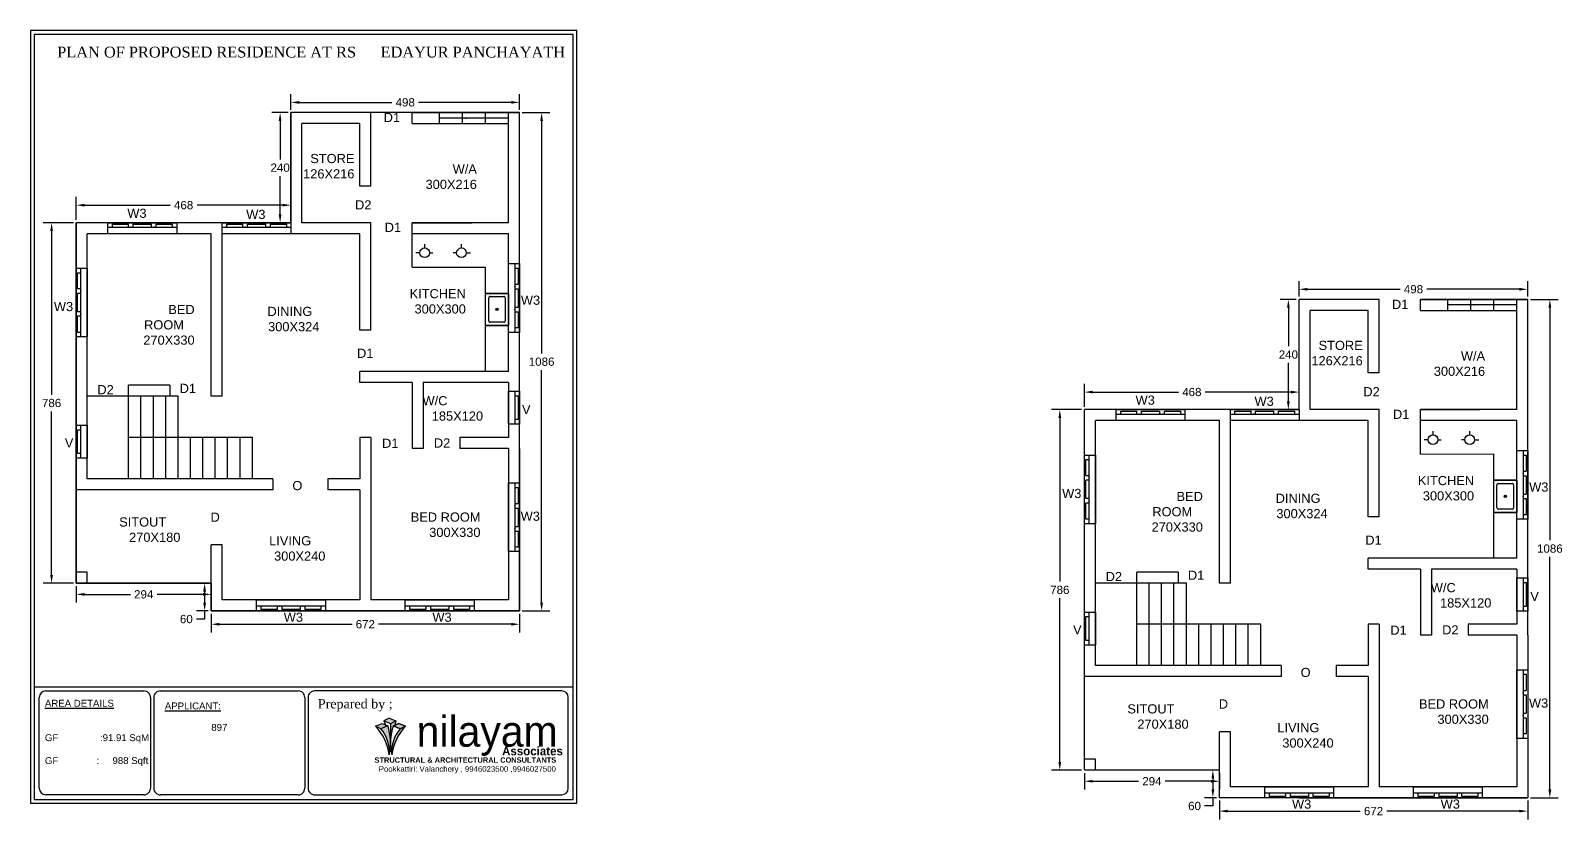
# Model space of a CAD drawing. Header units: inches. Extents: x -2903 to 3367, y -161 to 1064.
# Drawn here: x 493.3 to 526.68, y 546.6 to 563.79 of the extents above; entities that cross this region are included whole.
import ezdxf

# ---------------------------------------------------------------- set-up
doc = ezdxf.new("R2010")
doc.units = ezdxf.units.IN
doc.header["$MEASUREMENT"] = 0
doc.layers.add('--plan', color=7, linetype='Continuous')
doc.layers.add('PLAN', color=10, linetype='Continuous')
doc.styles.add('SA', font='times.ttf')
doc.styles.get("Standard").update_dxf_attribs({"font": 'arial.ttf'})
doc.dimstyles.get("Standard").update_dxf_attribs({"dimtxt": 0.18, "dimasz": 0.18, "dimexe": 0.18, "dimexo": 0.0625, "dimgap": 0.09, "dimtad": 0, "dimtih": 1, "dimtoh": 1, "dimdec": 0, "dimlfac": 100, "dimzin": 0, "dimdsep": 46, "dimtxsty": 'Standard', "dimcen": 0.09, "dimadec": 0, "dimazin": 0, "dimtfac": 1, "dimtdec": 0, "dimtofl": 0, "dimtmove": 0, "dimatfit": 3, "dimfxl": 1, "dimtolj": 1, "dimtzin": 0, "dimarcsym": 0})

# ---------------------------------------------------------------- blocks, each defined once
blk = doc.blocks.new('W3')
for p, q in [((0.75, 0), (-0.75, 0)), ((-0.75, 0), (-0.75, -0.24)), ((0.75, -0.24), (0.75, 0)), ((-0.75, -0.14), (0.75, -0.14)), ((-0.75, -0.24), (0.75, -0.24)), ((-0.65, -0.14), (-0.65, -0.21)), ((-0.65, -0.21), (-0.3, -0.21)), ((-0.3, -0.14), (-0.3, -0.21)), ((-0.2, -0.14), (-0.2, -0.21)), ((-0.2, -0.21), (0.2, -0.21)), ((0.2, -0.14), (0.2, -0.21)), ((0.3, -0.14), (0.3, -0.21)), ((0.3, -0.21), (0.65, -0.21)), ((0.65, -0.21), (0.65, -0.14))]:
    blk.add_line(p, q)
for p in [(-0.25, -0.14), (0.25, -0.14)]:
    blk.add_point(p)
blk = doc.blocks.new('V')
for p, q in [((0.36, 0), (-0.36, 0)), ((-0.36, 0), (-0.36, -0.24)), ((0.36, -0.24), (0.36, 0)), ((-0.36, -0.14), (0.36, -0.14)), ((-0.36, -0.24), (0.36, -0.24)), ((-0.26, -0.14), (-0.26, -0.21)), ((-0.26, -0.21), (0.26, -0.21)), ((0.26, -0.21), (0.26, -0.14))]:
    blk.add_line(p, q)
blk = doc.blocks.new('*D552')
at = {"color": 0, "lineweight": -2, "transparency": 16777216}
for p, q in [((516.267, 555.596), (516.267, 556.096)), ((516.447, 555.916), (518.314, 555.916)), ((520.767, 555.916), (518.899, 555.916)), ((520.947, 555.596), (520.947, 556.096))]:
    blk.add_line(p, q, dxfattribs=at)
at = {"color": 0, "transparency": 16777216}
for points in [[(516.447, 555.946), (516.447, 555.886), (516.267, 555.916)], [(520.767, 555.946), (520.767, 555.886), (520.947, 555.916)]]:
    blk.add_solid(points, dxfattribs=at)
at = {"layer": 'Defpoints', "color": 0, "transparency": 16777216}
for p in [(516.267, 555.916), (516.267, 555.533), (520.947, 555.533)]:
    blk.add_point(p, dxfattribs=at)
at = {"color": 0, "transparency": 16777216, "insert": (518.607, 555.916), "char_height": 0.18, "attachment_point": 5}
blk.add_mtext('\\A1;468', dxfattribs=at)
blk = doc.blocks.new('*D553')
at = {"color": 0, "lineweight": -2, "transparency": 16777216}
for p, q in [((516.204, 555.533), (515.549, 555.533)), ((515.729, 555.353), (515.729, 551.785)), ((515.729, 547.853), (515.729, 551.421)), ((516.204, 547.673), (515.549, 547.673))]:
    blk.add_line(p, q, dxfattribs=at)
at = {"color": 0, "transparency": 16777216}
for points in [[(515.699, 555.353), (515.759, 555.353), (515.729, 555.533)], [(515.699, 547.853), (515.759, 547.853), (515.729, 547.673)]]:
    blk.add_solid(points, dxfattribs=at)
at = {"layer": 'Defpoints', "color": 0, "transparency": 16777216}
for p in [(516.267, 555.533), (515.729, 547.673), (516.267, 547.673)]:
    blk.add_point(p, dxfattribs=at)
at = {"color": 0, "transparency": 16777216, "insert": (515.729, 551.603), "char_height": 0.18, "attachment_point": 5}
blk.add_mtext('\\A1;786', dxfattribs=at)
blk = doc.blocks.new('*D554')
at = {"color": 0, "lineweight": -2, "transparency": 16777216}
for p, q in [((516.267, 547.611), (516.267, 547.252)), ((519.207, 547.611), (519.207, 547.252)), ((516.447, 547.432), (517.447, 547.432)), ((519.027, 547.432), (518.027, 547.432))]:
    blk.add_line(p, q, dxfattribs=at)
at = {"color": 0, "transparency": 16777216}
for points in [[(516.447, 547.462), (516.447, 547.402), (516.267, 547.432)], [(519.027, 547.462), (519.027, 547.402), (519.207, 547.432)]]:
    blk.add_solid(points, dxfattribs=at)
at = {"layer": 'Defpoints', "color": 0, "transparency": 16777216}
for p in [(516.267, 547.673), (519.207, 547.673), (519.207, 547.432)]:
    blk.add_point(p, dxfattribs=at)
at = {"color": 0, "transparency": 16777216, "insert": (517.737, 547.432), "char_height": 0.18, "attachment_point": 5}
blk.add_mtext('\\A1;294', dxfattribs=at)
blk = doc.blocks.new('*D555')
at = {"color": 0, "lineweight": -2, "transparency": 16777216}
for p, q in [((519.144, 547.673), (518.885, 547.673)), ((519.065, 547.493), (519.065, 547.253)), ((519.144, 547.073), (518.885, 547.073)), ((519.065, 546.893), (518.885, 546.893)), ((519.065, 547.073), (519.065, 546.893))]:
    blk.add_line(p, q, dxfattribs=at)
at = {"color": 0, "transparency": 16777216}
for points in [[(519.035, 547.493), (519.095, 547.493), (519.065, 547.673)], [(519.035, 547.253), (519.095, 547.253), (519.065, 547.073)]]:
    blk.add_solid(points, dxfattribs=at)
at = {"layer": 'Defpoints', "color": 0, "transparency": 16777216}
for p in [(519.207, 547.673), (519.065, 547.073), (519.207, 547.073)]:
    blk.add_point(p, dxfattribs=at)
at = {"color": 0, "transparency": 16777216, "insert": (518.666, 546.893), "char_height": 0.18, "attachment_point": 5}
blk.add_mtext('\\A1;60', dxfattribs=at)
blk = doc.blocks.new('*D556')
at = {"color": 0, "lineweight": -2, "transparency": 16777216}
for p, q in [((519.207, 547.011), (519.207, 546.601)), ((525.927, 547.011), (525.927, 546.601)), ((519.387, 546.781), (522.278, 546.781)), ((525.747, 546.781), (522.855, 546.781))]:
    blk.add_line(p, q, dxfattribs=at)
at = {"color": 0, "transparency": 16777216}
for points in [[(519.387, 546.811), (519.387, 546.751), (519.207, 546.781)], [(525.747, 546.811), (525.747, 546.751), (525.927, 546.781)]]:
    blk.add_solid(points, dxfattribs=at)
at = {"layer": 'Defpoints', "color": 0, "transparency": 16777216}
for p in [(519.207, 547.073), (525.927, 547.073), (525.927, 546.781)]:
    blk.add_point(p, dxfattribs=at)
at = {"color": 0, "transparency": 16777216, "insert": (522.567, 546.781), "char_height": 0.18, "attachment_point": 5}
blk.add_mtext('\\A1;672', dxfattribs=at)
blk = doc.blocks.new('*D557')
at = {"color": 0, "lineweight": -2, "transparency": 16777216}
for p, q in [((525.989, 557.933), (526.59, 557.933)), ((526.41, 557.753), (526.41, 552.685)), ((526.41, 547.253), (526.41, 552.321)), ((525.989, 547.073), (526.59, 547.073))]:
    blk.add_line(p, q, dxfattribs=at)
at = {"color": 0, "transparency": 16777216}
for points in [[(526.38, 557.753), (526.44, 557.753), (526.41, 557.933)], [(526.38, 547.253), (526.44, 547.253), (526.41, 547.073)]]:
    blk.add_solid(points, dxfattribs=at)
at = {"layer": 'Defpoints', "color": 0, "transparency": 16777216}
for p in [(525.927, 557.933), (525.927, 547.073), (526.41, 547.073)]:
    blk.add_point(p, dxfattribs=at)
at = {"color": 0, "transparency": 16777216, "insert": (526.41, 552.503), "char_height": 0.18, "attachment_point": 5}
blk.add_mtext('\\A1;1086', dxfattribs=at)
blk = doc.blocks.new('*D558')
at = {"color": 0, "lineweight": -2, "transparency": 16777216}
for p, q in [((520.947, 557.996), (520.947, 558.337)), ((525.927, 557.996), (525.927, 558.337)), ((521.127, 558.157), (523.144, 558.157)), ((525.747, 558.157), (523.729, 558.157))]:
    blk.add_line(p, q, dxfattribs=at)
at = {"color": 0, "transparency": 16777216}
for points in [[(521.127, 558.187), (521.127, 558.127), (520.947, 558.157)], [(525.747, 558.187), (525.747, 558.127), (525.927, 558.157)]]:
    blk.add_solid(points, dxfattribs=at)
at = {"layer": 'Defpoints', "color": 0, "transparency": 16777216}
for p in [(520.947, 558.157), (520.947, 557.933), (525.927, 557.933)]:
    blk.add_point(p, dxfattribs=at)
at = {"color": 0, "transparency": 16777216, "insert": (523.437, 558.157), "char_height": 0.18, "attachment_point": 5}
blk.add_mtext('\\A1;498', dxfattribs=at)
blk = doc.blocks.new('*D559')
at = {"color": 0, "lineweight": -2, "transparency": 16777216}
for p, q in [((520.884, 557.933), (520.53, 557.933)), ((520.71, 557.753), (520.71, 556.915)), ((520.71, 555.713), (520.71, 556.551)), ((520.884, 555.533), (520.53, 555.533))]:
    blk.add_line(p, q, dxfattribs=at)
at = {"color": 0, "transparency": 16777216}
for points in [[(520.68, 557.753), (520.74, 557.753), (520.71, 557.933)], [(520.68, 555.713), (520.74, 555.713), (520.71, 555.533)]]:
    blk.add_solid(points, dxfattribs=at)
at = {"layer": 'Defpoints', "color": 0, "transparency": 16777216}
for p in [(520.947, 557.933), (520.71, 555.533), (520.947, 555.533)]:
    blk.add_point(p, dxfattribs=at)
at = {"color": 0, "transparency": 16777216, "insert": (520.71, 556.733), "char_height": 0.18, "attachment_point": 5}
blk.add_mtext('\\A1;240', dxfattribs=at)
blk = doc.blocks.new('*D568')
at = {"color": 0, "lineweight": -2, "transparency": 16777216}
for p, q in [((494.291, 559.67), (494.291, 560.17)), ((494.471, 559.99), (496.338, 559.99)), ((498.791, 559.99), (496.923, 559.99)), ((498.971, 559.67), (498.971, 560.17))]:
    blk.add_line(p, q, dxfattribs=at)
at = {"color": 0, "transparency": 16777216}
for points in [[(494.471, 560.02), (494.471, 559.96), (494.291, 559.99)], [(498.791, 560.02), (498.791, 559.96), (498.971, 559.99)]]:
    blk.add_solid(points, dxfattribs=at)
at = {"layer": 'Defpoints', "color": 0, "transparency": 16777216}
for p in [(494.291, 559.99), (494.291, 559.607), (498.971, 559.607)]:
    blk.add_point(p, dxfattribs=at)
at = {"color": 0, "transparency": 16777216, "insert": (496.631, 559.99), "char_height": 0.18, "attachment_point": 5}
blk.add_mtext('\\A1;468', dxfattribs=at)
blk = doc.blocks.new('*D569')
at = {"color": 0, "lineweight": -2, "transparency": 16777216}
for p, q in [((494.228, 559.607), (493.573, 559.607)), ((493.753, 559.427), (493.753, 555.859)), ((493.753, 551.927), (493.753, 555.495)), ((494.228, 551.747), (493.573, 551.747))]:
    blk.add_line(p, q, dxfattribs=at)
at = {"color": 0, "transparency": 16777216}
for points in [[(493.723, 559.427), (493.783, 559.427), (493.753, 559.607)], [(493.723, 551.927), (493.783, 551.927), (493.753, 551.747)]]:
    blk.add_solid(points, dxfattribs=at)
at = {"layer": 'Defpoints', "color": 0, "transparency": 16777216}
for p in [(494.291, 559.607), (493.753, 551.747), (494.291, 551.747)]:
    blk.add_point(p, dxfattribs=at)
at = {"color": 0, "transparency": 16777216, "insert": (493.753, 555.677), "char_height": 0.18, "attachment_point": 5}
blk.add_mtext('\\A1;786', dxfattribs=at)
blk = doc.blocks.new('*D570')
at = {"color": 0, "lineweight": -2, "transparency": 16777216}
for p, q in [((494.291, 551.685), (494.291, 551.326)), ((497.231, 551.685), (497.231, 551.326)), ((494.471, 551.506), (495.471, 551.506)), ((497.051, 551.506), (496.051, 551.506))]:
    blk.add_line(p, q, dxfattribs=at)
at = {"color": 0, "transparency": 16777216}
for points in [[(494.471, 551.536), (494.471, 551.476), (494.291, 551.506)], [(497.051, 551.536), (497.051, 551.476), (497.231, 551.506)]]:
    blk.add_solid(points, dxfattribs=at)
at = {"layer": 'Defpoints', "color": 0, "transparency": 16777216}
for p in [(494.291, 551.747), (497.231, 551.747), (497.231, 551.506)]:
    blk.add_point(p, dxfattribs=at)
at = {"color": 0, "transparency": 16777216, "insert": (495.761, 551.506), "char_height": 0.18, "attachment_point": 5}
blk.add_mtext('\\A1;294', dxfattribs=at)
blk = doc.blocks.new('*D571')
at = {"color": 0, "lineweight": -2, "transparency": 16777216}
for p, q in [((497.168, 551.747), (496.909, 551.747)), ((497.089, 551.567), (497.089, 551.327)), ((497.168, 551.147), (496.909, 551.147)), ((497.089, 550.967), (496.909, 550.967)), ((497.089, 551.147), (497.089, 550.967))]:
    blk.add_line(p, q, dxfattribs=at)
at = {"color": 0, "transparency": 16777216}
for points in [[(497.059, 551.567), (497.119, 551.567), (497.089, 551.747)], [(497.059, 551.327), (497.119, 551.327), (497.089, 551.147)]]:
    blk.add_solid(points, dxfattribs=at)
at = {"layer": 'Defpoints', "color": 0, "transparency": 16777216}
for p in [(497.231, 551.747), (497.089, 551.147), (497.231, 551.147)]:
    blk.add_point(p, dxfattribs=at)
at = {"color": 0, "transparency": 16777216, "insert": (496.69, 550.967), "char_height": 0.18, "attachment_point": 5}
blk.add_mtext('\\A1;60', dxfattribs=at)
blk = doc.blocks.new('*D572')
at = {"color": 0, "lineweight": -2, "transparency": 16777216}
for p, q in [((497.231, 551.085), (497.231, 550.675)), ((503.951, 551.085), (503.951, 550.675)), ((497.411, 550.855), (500.302, 550.855)), ((503.771, 550.855), (500.879, 550.855))]:
    blk.add_line(p, q, dxfattribs=at)
at = {"color": 0, "transparency": 16777216}
for points in [[(497.411, 550.885), (497.411, 550.825), (497.231, 550.855)], [(503.771, 550.885), (503.771, 550.825), (503.951, 550.855)]]:
    blk.add_solid(points, dxfattribs=at)
at = {"layer": 'Defpoints', "color": 0, "transparency": 16777216}
for p in [(497.231, 551.147), (503.951, 551.147), (503.951, 550.855)]:
    blk.add_point(p, dxfattribs=at)
at = {"color": 0, "transparency": 16777216, "insert": (500.591, 550.855), "char_height": 0.18, "attachment_point": 5}
blk.add_mtext('\\A1;672', dxfattribs=at)
blk = doc.blocks.new('*D573')
at = {"color": 0, "lineweight": -2, "transparency": 16777216}
for p, q in [((504.013, 562.007), (504.614, 562.007)), ((504.434, 561.827), (504.434, 556.759)), ((504.434, 551.327), (504.434, 556.395)), ((504.013, 551.147), (504.614, 551.147))]:
    blk.add_line(p, q, dxfattribs=at)
at = {"color": 0, "transparency": 16777216}
for points in [[(504.404, 561.827), (504.464, 561.827), (504.434, 562.007)], [(504.404, 551.327), (504.464, 551.327), (504.434, 551.147)]]:
    blk.add_solid(points, dxfattribs=at)
at = {"layer": 'Defpoints', "color": 0, "transparency": 16777216}
for p in [(503.951, 562.007), (503.951, 551.147), (504.434, 551.147)]:
    blk.add_point(p, dxfattribs=at)
at = {"color": 0, "transparency": 16777216, "insert": (504.434, 556.577), "char_height": 0.18, "attachment_point": 5}
blk.add_mtext('\\A1;1086', dxfattribs=at)
blk = doc.blocks.new('*D574')
at = {"color": 0, "lineweight": -2, "transparency": 16777216}
for p, q in [((498.971, 562.07), (498.971, 562.411)), ((499.151, 562.231), (501.168, 562.231)), ((503.771, 562.231), (501.753, 562.231)), ((503.951, 562.07), (503.951, 562.411))]:
    blk.add_line(p, q, dxfattribs=at)
at = {"color": 0, "transparency": 16777216}
for points in [[(499.151, 562.261), (499.151, 562.201), (498.971, 562.231)], [(503.771, 562.261), (503.771, 562.201), (503.951, 562.231)]]:
    blk.add_solid(points, dxfattribs=at)
at = {"layer": 'Defpoints', "color": 0, "transparency": 16777216}
for p in [(498.971, 562.231), (498.971, 562.007), (503.951, 562.007)]:
    blk.add_point(p, dxfattribs=at)
at = {"color": 0, "transparency": 16777216, "insert": (501.461, 562.231), "char_height": 0.18, "attachment_point": 5}
blk.add_mtext('\\A1;498', dxfattribs=at)
blk = doc.blocks.new('*D575')
at = {"color": 0, "lineweight": -2, "transparency": 16777216}
for p, q in [((498.908, 562.007), (498.554, 562.007)), ((498.734, 561.827), (498.734, 560.989)), ((498.734, 559.787), (498.734, 560.625)), ((498.908, 559.607), (498.554, 559.607))]:
    blk.add_line(p, q, dxfattribs=at)
at = {"color": 0, "transparency": 16777216}
for points in [[(498.704, 561.827), (498.764, 561.827), (498.734, 562.007)], [(498.704, 559.787), (498.764, 559.787), (498.734, 559.607)]]:
    blk.add_solid(points, dxfattribs=at)
at = {"layer": 'Defpoints', "color": 0, "transparency": 16777216}
for p in [(498.971, 562.007), (498.734, 559.607), (498.971, 559.607)]:
    blk.add_point(p, dxfattribs=at)
at = {"color": 0, "transparency": 16777216, "insert": (498.734, 560.807), "char_height": 0.18, "attachment_point": 5}
blk.add_mtext('\\A1;240', dxfattribs=at)
blk = doc.blocks.new('nilayan new')
h = blk.add_hatch(color=256)
h.set_gradient(color1=(171, 171, 160), color2=(233, 233, 231), one_color=1, tint=0.91)
h.paths.add_polyline_path([(-543.265, 296.076), (-543.464, 295.991), (-543.303, 295.916), (-543.099, 296.007)])
h.paths.add_polyline_path([(-543.099, 296.007), (-543.303, 295.916, -0.197043), (-543.05, 295.133, 0.041266), (-543.013, 295.39, -0.030102), (-543.013, 295.58, 0.069334)])
h.paths.add_polyline_path([(-542.927, 296.007), (-542.722, 295.916), (-542.561, 295.991), (-542.76, 296.076)])
h.paths.add_polyline_path([(-542.561, 295.991), (-542.722, 295.916, 0.197043), (-542.976, 295.133, -0.158169)])
h = blk.add_hatch(color=256)
h.set_gradient(color1=(13, 97, 231), color2=(163, 196, 250), one_color=1, tint=0.81, name='HEMISPHERICAL')
h.paths.add_polyline_path([(-542.848, 296.148), (-543.052, 296.23), (-543.218, 296.149), (-543.018, 296.064)])
h.paths.add_polyline_path([(-543.016, 295.622, -0.006631), (-543.013, 295.58, -0.069334), (-542.927, 296.007), (-542.882, 296.026), (-542.848, 296.148), (-543.018, 296.064)])
for p, q in [((-543.464, 295.991), (-543.265, 296.076)), ((-543.303, 295.916), (-543.464, 295.991)), ((-543.099, 296.007), (-543.303, 295.916)), ((-543.265, 296.076), (-543.099, 296.007)), ((-543.052, 296.23), (-543.218, 296.149)), ((-543.018, 296.064), (-543.218, 296.149)), ((-543.218, 296.149), (-543.163, 296.034)), ((-543.052, 296.23), (-542.848, 296.148)), ((-542.848, 296.148), (-543.018, 296.064)), ((-543.018, 296.064), (-543.016, 295.622)), ((-542.76, 296.076), (-542.927, 296.007)), ((-542.927, 296.007), (-542.722, 295.916)), ((-542.848, 296.148), (-542.882, 296.026)), ((-542.561, 295.991), (-542.76, 296.076)), ((-542.722, 295.916), (-542.561, 295.991))]:
    blk.add_line(p, q)
for points in [[(-543.265, 296.076), (-543.099, 296.007), (-543.303, 295.916), (-543.464, 295.991), (-543.265, 296.076)], [(-542.76, 296.076), (-542.561, 295.991), (-542.722, 295.916), (-542.927, 296.007), (-542.76, 296.076)]]:
    blk.add_lwpolyline(points)
for centre, radius, start, end in [((-544.579, 294.922), 1.544, 7.8259, 43.7778), ((-544.132, 295.215), 1.085, 355.6446, 40.2323), ((-544.588, 295.485), 1.579, 347.0994, 19.3132), ((-541.437, 295.485), 1.579, 160.6868, 192.9006), ((-541.893, 295.215), 1.085, 139.7677, 184.3554), ((-541.446, 294.922), 1.544, 136.2222, 172.1741)]:
    blk.add_arc(centre, radius, start, end)
at = {"attachment_point": 1}
for s, width, insert, char_height in [('{\\fBauhaus|b0|i0|c0|p2;\\C5;nilayam}', 18.84828, (-542.225, 296.297), 0.92248), ('Pookkattiri: Valanchery , 9946023500 ,9946027500', 13.33237, (-543.366, 294.786), 0.168)]:
    blk.add_mtext_dynamic_manual_height_columns(s, width=width, gutter_width=1, heights=[0], dxfattribs=dict(at, insert=insert, char_height=char_height))
for s, insert, char_height, width in [('{\\fArial Greek|b1|i0|c0|p34;STRUCTURAL & ARCHITECTURAL CONSULTANTS}', (-543.495, 295.051), 0.16, 15.33754), ('{\\fBauhaus|b1|i0|c0|p2;Associates}', (-539.651, 295.373), 0.25945, 11.05359)]:
    blk.add_mtext(s, dxfattribs=dict(at, insert=insert, char_height=char_height, width=width))

msp = doc.modelspace()

# ---------------------------------------------------------------- linework, layer by layer
for p, q in [((498.971, 559.607), (498.971, 562.007)), ((500.471, 562.007), (498.971, 562.007)), ((500.711, 562.007), (500.471, 562.007)), ((500.711, 560.407), (500.711, 562.007)), ((501.611, 561.768), (501.611, 562.008)), ((501.611, 561.767), (501.611, 562.007)), ((502.911, 562.007), (501.611, 562.007)), ((501.611, 562.007), (502.911, 562.007)), ((503.951, 562.007), (501.911, 562.007)), ((501.911, 562.007), (503.951, 562.007)), ((501.911, 562.007), (503.711, 562.007)), ((502.211, 561.767), (502.211, 562.007)), ((502.711, 561.767), (502.711, 562.007)), ((503.211, 561.767), (503.211, 562.007)), ((503.711, 559.607), (503.711, 562.007)), ((503.951, 554.687), (503.951, 562.007)), ((503.951, 554.687), (503.951, 562.007)), ((499.211, 559.607), (499.211, 561.767)), ((500.471, 561.767), (499.211, 561.767)), ((500.471, 560.407), (500.471, 561.767)), ((501.611, 561.767), (503.711, 561.767)), ((501.611, 561.767), (502.911, 561.767)), ((503.711, 561.888), (502.211, 561.888)), ((500.711, 560.407), (500.471, 560.407)), ((498.971, 559.607), (494.291, 559.607)), ((494.291, 555.827), (494.291, 559.607)), ((500.711, 559.607), (499.211, 559.607)), ((500.711, 557.267), (500.711, 559.607)), ((501.611, 558.636), (501.611, 559.607)), ((501.611, 558.636), (501.611, 559.607)), ((502.911, 559.607), (501.611, 559.607)), ((501.611, 559.607), (502.911, 559.607)), ((503.711, 559.607), (501.911, 559.607)), ((503.711, 559.607), (501.911, 559.607)), ((503.711, 559.607), (501.911, 559.607)), ((494.531, 556.067), (494.531, 559.367)), ((497.231, 559.367), (494.531, 559.367)), ((497.231, 555.827), (497.231, 559.367)), ((497.471, 555.827), (497.471, 559.367)), ((500.471, 559.367), (497.471, 559.367)), ((500.471, 557.267), (500.471, 559.367)), ((503.711, 559.367), (501.611, 559.367)), ((503.711, 559.367), (501.611, 559.367)), ((503.711, 559.367), (501.611, 559.367)), ((503.711, 559.367), (501.611, 559.367)), ((503.711, 556.367), (503.711, 559.367)), ((501.781, 558.952), (501.691, 558.952)), ((501.887, 559.058), (501.887, 559.137)), ((501.993, 558.952), (502.066, 558.952)), ((502.581, 558.952), (502.509, 558.952)), ((502.687, 559.058), (502.687, 559.137)), ((502.793, 558.952), (502.884, 558.952)), ((501.611, 558.636), (503.211, 558.64)), ((503.211, 556.367), (503.211, 558.64)), ((503.711, 558.068), (503.211, 558.068)), ((503.281, 557.467), (503.281, 557.969)), ((503.31, 557.998), (503.611, 557.998)), ((503.641, 557.969), (503.641, 557.467)), ((520.947, 555.533), (520.947, 557.933)), ((522.447, 557.933), (520.947, 557.933)), ((522.687, 557.933), (522.447, 557.933)), ((522.687, 556.333), (522.687, 557.933)), ((523.587, 557.694), (523.587, 557.934)), ((523.587, 557.693), (523.587, 557.933)), ((524.887, 557.933), (523.587, 557.933)), ((523.587, 557.933), (524.887, 557.933)), ((525.927, 557.933), (523.887, 557.933)), ((523.887, 557.933), (525.927, 557.933)), ((523.887, 557.933), (525.687, 557.933)), ((524.187, 557.693), (524.187, 557.933)), ((524.687, 557.693), (524.687, 557.933)), ((525.187, 557.693), (525.187, 557.933)), ((525.687, 555.533), (525.687, 557.933)), ((525.927, 550.613), (525.927, 557.933)), ((525.927, 550.613), (525.927, 557.933)), ((503.477, 557.718), (503.444, 557.718)), ((503.461, 557.701), (503.461, 557.735)), ((521.187, 555.533), (521.187, 557.693)), ((522.447, 557.693), (521.187, 557.693)), ((522.447, 556.333), (522.447, 557.693)), ((523.587, 557.693), (525.687, 557.693)), ((523.587, 557.693), (524.887, 557.693)), ((525.687, 557.814), (524.187, 557.814)), ((500.711, 557.267), (500.471, 557.267)), ((503.211, 557.368), (503.711, 557.368)), ((503.611, 557.438), (503.31, 557.438)), ((503.711, 556.367), (500.471, 556.367)), ((500.471, 556.127), (500.471, 556.367)), ((522.687, 556.333), (522.447, 556.333)), ((494.531, 555.827), (494.531, 556.067)), ((496.331, 556.067), (495.431, 556.067)), ((495.431, 555.827), (495.431, 556.067)), ((496.331, 556.067), (496.331, 555.827)), ((501.611, 556.127), (500.471, 556.127)), ((500.911, 556.127), (500.471, 556.127)), ((501.611, 556.127), (501.611, 554.927)), ((501.851, 556.127), (501.851, 554.687)), ((503.711, 556.127), (501.851, 556.127)), ((503.411, 556.127), (501.851, 556.127)), ((503.711, 556.127), (503.711, 554.927)), ((494.291, 551.747), (494.291, 555.827)), ((494.531, 554.027), (494.531, 555.827)), ((496.331, 555.827), (494.531, 555.827)), ((494.591, 555.827), (494.531, 555.827)), ((495.431, 554.027), (495.431, 555.827)), ((495.701, 554.027), (495.701, 555.827)), ((495.971, 554.027), (495.971, 555.827)), ((496.241, 554.027), (496.241, 555.827)), ((496.511, 555.827), (496.331, 555.827)), ((496.511, 554.027), (496.511, 555.827)), ((497.471, 555.827), (497.231, 555.827)), ((520.947, 555.533), (516.267, 555.533)), ((516.267, 551.753), (516.267, 555.533)), ((516.507, 551.993), (516.507, 555.293)), ((519.207, 555.293), (516.507, 555.293)), ((519.207, 551.753), (519.207, 555.293)), ((519.447, 551.753), (519.447, 555.293)), ((522.447, 555.293), (519.447, 555.293)), ((522.687, 555.533), (521.187, 555.533)), ((522.447, 553.193), (522.447, 555.293)), ((522.687, 553.193), (522.687, 555.533)), ((523.587, 554.562), (523.587, 555.533)), ((523.587, 554.562), (523.587, 555.533)), ((524.887, 555.533), (523.587, 555.533)), ((523.587, 555.533), (524.887, 555.533)), ((525.687, 555.293), (523.587, 555.293)), ((525.687, 555.293), (523.587, 555.293)), ((525.687, 555.293), (523.587, 555.293)), ((525.687, 555.293), (523.587, 555.293)), ((525.687, 555.533), (523.887, 555.533)), ((525.687, 555.533), (523.887, 555.533)), ((525.687, 555.533), (523.887, 555.533)), ((525.687, 552.293), (525.687, 555.293)), ((498.131, 554.927), (495.431, 554.927)), ((496.781, 554.027), (496.781, 554.927)), ((497.051, 554.027), (497.051, 554.927)), ((497.321, 554.027), (497.321, 554.927)), ((497.591, 554.027), (497.591, 554.927)), ((497.861, 554.027), (497.861, 554.927)), ((498.131, 554.027), (498.131, 554.927)), ((500.471, 554.927), (500.471, 554.027)), ((500.711, 554.927), (500.471, 554.927)), ((500.711, 554.927), (500.711, 551.387)), ((501.611, 554.927), (501.611, 554.687)), ((501.611, 554.927), (501.611, 554.687)), ((502.651, 554.927), (502.651, 554.687)), ((503.711, 554.927), (502.651, 554.927)), ((503.711, 554.927), (502.651, 554.927)), ((523.758, 554.878), (523.668, 554.878)), ((523.864, 554.984), (523.864, 555.063)), ((523.97, 554.878), (524.042, 554.878)), ((524.558, 554.878), (524.485, 554.878)), ((524.664, 554.984), (524.664, 555.063)), ((524.77, 554.878), (524.86, 554.878)), ((501.851, 554.687), (501.611, 554.687)), ((501.851, 554.687), (501.611, 554.687)), ((501.851, 554.687), (501.611, 554.687)), ((503.711, 554.687), (502.651, 554.687)), ((503.711, 554.687), (502.651, 554.687)), ((503.411, 554.687), (503.351, 554.687)), ((503.711, 554.687), (503.711, 551.387)), ((503.951, 554.687), (503.951, 551.147)), ((523.587, 554.562), (525.187, 554.566)), ((525.187, 552.293), (525.187, 554.566)), ((503.711, 554.387), (503.711, 551.387)), ((498.575, 554.027), (494.531, 554.027)), ((498.575, 554.027), (498.575, 553.787)), ((499.775, 554.027), (499.775, 553.787)), ((500.471, 554.027), (499.775, 554.027)), ((525.687, 553.994), (525.187, 553.994)), ((525.257, 553.393), (525.257, 553.895)), ((525.286, 553.924), (525.587, 553.924)), ((525.617, 553.895), (525.617, 553.393)), ((498.575, 553.787), (494.291, 553.787)), ((500.471, 553.787), (499.775, 553.787)), ((500.471, 553.787), (500.471, 551.387)), ((525.453, 553.644), (525.42, 553.644)), ((525.437, 553.627), (525.437, 553.661)), ((525.187, 553.294), (525.687, 553.294)), ((525.587, 553.364), (525.286, 553.364)), ((522.687, 553.193), (522.447, 553.193)), ((497.471, 552.587), (497.231, 552.587)), ((497.231, 551.147), (497.231, 552.587)), ((497.471, 551.387), (497.471, 552.587)), ((525.687, 552.293), (522.447, 552.293)), ((522.447, 552.053), (522.447, 552.293)), ((494.531, 551.987), (494.291, 551.987)), ((494.531, 551.747), (494.531, 551.987)), ((516.507, 551.753), (516.507, 551.993)), ((518.307, 551.993), (517.407, 551.993)), ((517.407, 551.753), (517.407, 551.993)), ((518.307, 551.993), (518.307, 551.753)), ((523.587, 552.053), (522.447, 552.053)), ((522.887, 552.053), (522.447, 552.053)), ((523.587, 552.053), (523.587, 550.853)), ((523.827, 552.053), (523.827, 550.613)), ((525.687, 552.053), (523.827, 552.053)), ((525.387, 552.053), (523.827, 552.053)), ((525.687, 552.053), (525.687, 550.853)), ((497.231, 551.747), (494.291, 551.747)), ((516.267, 547.673), (516.267, 551.753)), ((516.507, 549.953), (516.507, 551.753)), ((518.307, 551.753), (516.507, 551.753)), ((516.567, 551.753), (516.507, 551.753)), ((517.407, 549.953), (517.407, 551.753)), ((517.677, 549.953), (517.677, 551.753)), ((517.947, 549.953), (517.947, 551.753)), ((518.217, 549.953), (518.217, 551.753)), ((518.487, 551.753), (518.307, 551.753)), ((518.487, 549.953), (518.487, 551.753)), ((519.447, 551.753), (519.207, 551.753)), ((500.471, 551.387), (497.471, 551.387)), ((503.711, 551.387), (500.711, 551.387)), ((500.471, 551.147), (497.231, 551.147)), ((498.971, 551.147), (502.911, 551.147)), ((500.471, 551.147), (498.971, 551.147)), ((503.951, 551.147), (500.471, 551.147)), ((500.711, 551.147), (500.471, 551.147)), ((502.911, 551.147), (501.611, 551.147)), ((503.951, 551.147), (501.911, 551.147)), ((501.911, 551.147), (503.951, 551.147)), ((501.911, 551.147), (503.711, 551.147)), ((520.107, 550.853), (517.407, 550.853)), ((518.757, 549.953), (518.757, 550.853)), ((519.027, 549.953), (519.027, 550.853)), ((519.297, 549.953), (519.297, 550.853)), ((519.567, 549.953), (519.567, 550.853)), ((519.837, 549.953), (519.837, 550.853)), ((520.107, 549.953), (520.107, 550.853)), ((522.447, 550.853), (522.447, 549.953)), ((522.687, 550.853), (522.447, 550.853)), ((522.687, 550.853), (522.687, 547.313)), ((523.587, 550.853), (523.587, 550.613)), ((523.587, 550.853), (523.587, 550.613)), ((523.827, 550.613), (523.587, 550.613)), ((523.827, 550.613), (523.587, 550.613)), ((523.827, 550.613), (523.587, 550.613)), ((524.627, 550.853), (524.627, 550.613)), ((525.687, 550.853), (524.627, 550.853)), ((525.687, 550.853), (524.627, 550.853)), ((525.687, 550.613), (524.627, 550.613)), ((525.687, 550.613), (524.627, 550.613)), ((525.387, 550.613), (525.327, 550.613)), ((525.687, 550.613), (525.687, 547.313)), ((525.927, 550.613), (525.927, 547.073)), ((525.687, 550.313), (525.687, 547.313)), ((520.551, 549.953), (516.507, 549.953)), ((520.551, 549.953), (520.551, 549.713)), ((521.751, 549.953), (521.751, 549.713)), ((522.447, 549.953), (521.751, 549.953)), ((520.551, 549.713), (516.267, 549.713)), ((522.447, 549.713), (521.751, 549.713)), ((522.447, 549.713), (522.447, 547.313)), ((493.485, 548.907), (493.485, 549.259)), ((493.627, 549.401), (495.772, 549.401)), ((495.908, 549.259), (495.908, 548.907)), ((495.982, 549.259), (495.982, 548.907)), ((496.118, 549.401), (499.129, 549.401)), ((499.271, 549.259), (499.271, 548.907)), ((499.345, 549.259), (499.345, 548.907)), ((504.873, 549.401), (499.486, 549.401)), ((505.014, 548.907), (505.014, 549.259)), ((493.485, 547.279), (493.485, 549.162)), ((495.908, 549.162), (495.908, 547.279)), ((495.982, 549.162), (495.982, 547.279)), ((499.271, 549.162), (499.271, 547.279)), ((499.345, 549.162), (499.345, 547.279)), ((505.014, 547.279), (505.014, 549.162)), ((519.447, 548.513), (519.207, 548.513)), ((519.207, 547.073), (519.207, 548.513)), ((519.447, 547.313), (519.447, 548.513)), ((516.507, 547.913), (516.267, 547.913)), ((516.507, 547.673), (516.507, 547.913)), ((519.207, 547.673), (516.267, 547.673)), ((522.447, 547.313), (519.447, 547.313)), ((525.687, 547.313), (522.687, 547.313)), ((495.772, 547.137), (493.627, 547.137)), ((499.129, 547.137), (496.118, 547.137)), ((499.486, 547.137), (504.873, 547.137)), ((522.447, 547.073), (519.207, 547.073)), ((520.947, 547.073), (524.887, 547.073)), ((522.447, 547.073), (520.947, 547.073)), ((525.927, 547.073), (522.447, 547.073)), ((522.687, 547.073), (522.447, 547.073)), ((524.887, 547.073), (523.587, 547.073)), ((525.927, 547.073), (523.887, 547.073)), ((523.887, 547.073), (525.927, 547.073)), ((523.887, 547.073), (525.687, 547.073))]:
    msp.add_line(p, q)
msp.add_lwpolyline([(503.951, 562.007), (498.971, 562.007), (498.971, 559.607), (494.291, 559.607), (494.291, 551.747), (497.231, 551.747), (497.231, 551.147), (503.951, 551.147), (503.951, 562.007)])
for points in [[(503.211, 558.068), (503.711, 558.068), (503.711, 557.368), (503.211, 557.368)], [(525.187, 553.994), (525.687, 553.994), (525.687, 553.294), (525.187, 553.294)]]:
    msp.add_lwpolyline(points, close=True)
for centre, radius in [((501.887, 558.952), 0.106), ((502.687, 558.952), 0.106), ((503.461, 557.718), 0.0249), ((503.461, 557.718), 0.0166), ((523.864, 554.878), 0.106), ((524.664, 554.878), 0.106), ((525.437, 553.644), 0.0249), ((525.437, 553.644), 0.0166)]:
    msp.add_circle(centre, radius)
for centre, radius, start, end in [((503.31, 557.969), 0.0293, 89.9855, 180.0205), ((503.611, 557.969), 0.0293, 359.9855, 90.0145), ((503.31, 557.467), 0.0293, 179.9855, 270.0845), ((503.611, 557.467), 0.0293, 269.9855, 0.0205), ((525.286, 553.895), 0.0293, 89.9855, 180.0205), ((525.587, 553.895), 0.0293, 359.9855, 90.0145), ((525.286, 553.393), 0.0293, 179.9855, 270.0845), ((525.587, 553.393), 0.0293, 269.9855, 0.0205), ((493.627, 549.259), 0.142, 90, 180), ((495.769, 549.262), 0.139, 358.8163, 91.1837), ((496.121, 549.262), 0.139, 88.8163, 181.1837), ((499.132, 549.262), 0.139, 358.8163, 91.1837), ((499.484, 549.262), 0.139, 88.8163, 181.1837), ((504.873, 549.259), 0.142, 0, 90), ((493.627, 547.279), 0.142, 180, 270), ((495.769, 547.276), 0.139, 268.8163, 1.1837), ((496.121, 547.276), 0.139, 178.8163, 271.1837), ((499.132, 547.276), 0.139, 268.8163, 1.1837), ((499.484, 547.276), 0.139, 178.8163, 271.1837), ((504.873, 547.279), 0.142, 270, 0)]:
    msp.add_arc(centre, radius, start, end)
for p in [(502.791, 561.888), (524.767, 557.814)]:
    msp.add_point(p)
at = {"layer": 'PLAN', "color": 0}
for p, q in [((493.375, 549.491), (505.12, 549.491)), ((493.377, 547.037), (505.122, 547.037))]:
    msp.add_line(p, q, dxfattribs=at)
for points in [[(505.203, 563.795), (493.296, 563.795), (493.296, 546.956), (505.203, 546.956)], [(505.122, 563.714), (493.377, 563.714), (493.377, 547.037), (505.122, 547.037)]]:
    msp.add_lwpolyline(points, close=True, dxfattribs=at)

# ---------------------------------------------------------------- block references
at = {"xscale": -1}
for name, p, rotation in [('W3', (495.731, 559.367), 180), ('W3', (498.221, 559.367), 180), ('W3', (494.531, 557.867), 270), ('W3', (503.711, 557.967), 90), ('V', (503.711, 555.577), 90), ('W3', (517.707, 555.293), 180), ('W3', (520.197, 555.293), 180), ('V', (494.531, 554.834), 270), ('W3', (525.687, 553.893), 90), ('W3', (516.507, 553.793), 270), ('W3', (503.711, 553.187), 90.00000000002285), ('V', (525.687, 551.503), 90), ('V', (516.507, 550.76), 270), ('W3', (525.687, 549.113), 90.00000000002285)]:
    msp.add_blockref(name, p, dxfattribs=dict(at, rotation=rotation))
for p in [(498.971, 551.387), (502.211, 551.387), (520.947, 547.313), (524.187, 547.313)]:
    msp.add_blockref('W3', p, dxfattribs=at)
at = {"xscale": 0.7233299362544017, "yscale": 0.7233299362544017, "zscale": 0.7233299362544017}
msp.add_blockref('nilayan new', (893.918, 334.533), dxfattribs=at)

# ---------------------------------------------------------------- texts
at = {"layer": '--plan', "ltscale": 0.1, "insert": (493.609, 563.445), "char_height": 0.23556, "width": 14.73719, "attachment_point": 1, "style": 'SA'}
msp.add_mtext('\\A1;   PLAN OF PROPOSED RESIDENCE AT RS      EDAYUR PANCHAYATH', dxfattribs=at)
at = {"char_height": 0.2, "attachment_point": 3}
for s, width, insert in [('D1', 1.48111, (501.349, 562.002)), ('     STORE\\P    126X216', 1.48111, (500.354, 561.107)), ('     W/A\\P    300X216', 1.48111, (503.023, 560.877)), ('W3', 1.48111, (495.823, 559.914)), ('W3', 1.48111, (498.415, 559.889)), ('D2', 1.48111, (500.725, 560.097)), ('D1', 1.48111, (501.371, 559.606)), ('W3', 1.48111, (494.223, 557.88)), ('KITCHEN 300X300', 1.48111, (502.783, 558.161)), ('W3', 1.48111, (504.402, 558.019)), ('D1', 1.48111, (523.325, 557.928)), ('BED ROOM    270X330', 1.48111, (496.871, 557.815)), ('DINING   300X324', 1.48111, (499.591, 557.774)), ('     STORE\\P    126X216', 1.48111, (522.331, 557.033)), ('D1', 1.48111, (500.768, 556.862)), ('     W/A\\P    300X216', 1.48111, (524.999, 556.803)), ('D2', 1.48111, (495.109, 556.068)), ('D1', 1.48111, (496.902, 556.097)), ('D2', 1.48111, (522.701, 556.024)), ('W/C           185X120', 1.48111, (503.158, 555.827)), ('V', 1.48111, (504.193, 555.635)), ('W3', 1.48111, (517.799, 555.84)), ('W3', 1.48111, (520.392, 555.815)), ('D1', 1.48111, (523.347, 555.532)), ('V', 1.48111, (494.228, 554.908)), ('D1', 1.48111, (501.313, 554.9)), ('D2', 1.48111, (502.443, 554.906)), ('O', 1.48111, (499.219, 553.978)), ('KITCHEN 300X300', 1.48111, (524.759, 554.087)), ('W3', 1.48111, (526.378, 553.945)), ('W3', 1.48111, (516.199, 553.806)), ('BED ROOM    270X330', 1.48111, (518.847, 553.741)), ('DINING   300X324', 1.48111, (521.567, 553.7)), ('D', 1.48111, (497.42, 553.289)), ('     BED ROOM           \\P         300X330', 2.97593, (503.102, 553.291)), ('W3', 1.48111, (504.397, 553.31)), ('SITOUT     270X180', 1.48111, (496.561, 553.184)), ('LIVING     300X240', 1.48111, (499.721, 552.774)), ('D1', 1.48111, (522.744, 552.788)), ('D2', 1.48111, (517.085, 551.994)), ('D1', 1.48111, (518.878, 552.023)), ('W/C           185X120', 1.48111, (525.135, 551.753)), ('V', 1.48111, (526.17, 551.561)), ('W3', 1.48111, (499.233, 551.108)), ('W3', 1.48111, (502.473, 551.108)), ('V', 1.48111, (516.204, 550.834)), ('D1', 1.48111, (523.289, 550.826)), ('D2', 1.48111, (524.419, 550.832)), ('O', 1.48111, (521.195, 549.904)), ('D', 1.48111, (519.397, 549.216)), ('     BED ROOM           \\P         300X330', 2.97593, (525.078, 549.217)), ('W3', 1.48111, (526.374, 549.236)), ('SITOUT     270X180', 1.48111, (518.537, 549.11)), ('LIVING     300X240', 1.48111, (521.697, 548.7)), ('W3', 1.48111, (521.209, 547.034)), ('W3', 1.48111, (524.449, 547.034))]:
    msp.add_mtext_dynamic_manual_height_columns(s, width=width, gutter_width=12.5, heights=[0], dxfattribs=dict(at, insert=insert))
at = {"attachment_point": 1}
for s, insert, char_height, width in [('{\\fTimes New Roman|b0|i0|c0|p18;Prepared by ;}', (499.556, 549.222), 0.20249, 4.70043), ('{\\fTimes New Roman|b0|i0|c0|p18;Prepared by ;}', (499.556, 549.222), 0.20249, 4.70043), ('897', (497.235, 548.681), 0.15, 0.80884)]:
    msp.add_mtext(s, dxfattribs=dict(at, insert=insert, char_height=char_height, width=width))
at = {"layer": 'PLAN', "color": 0, "char_height": 0.14999, "attachment_point": 1}
for s, insert, width in [('\\pxt4.6154;{\\LAREA DETAILS}\\P\\P\\P\\ptz;GF ^I^I:91.91 SqM\\P\\pt8;\\P\\ptz;GF^I         :     988 Sqft\\P\\pt8;\\P\\ptz;\\P^I', (493.608, 549.207), 2.45692), ('\\pxt4.6154;{\\LAPPLICANT:}', (496.222, 549.149), 3.01126), ('\\pxt4.6154;{\\LAPPLICANT:}', (496.222, 549.149), 3.01126)]:
    msp.add_mtext(s, dxfattribs=dict(at, insert=insert, width=width))

# ---------------------------------------------------------------- dimensions: what is measured, and where the dimension line sits
for base, p1, p2, picture, middle in [((498.971, 562.231), (503.951, 562.007), (498.971, 562.007), '*D574', (501.461, 562.231)), ((494.291, 559.99), (498.971, 559.607), (494.291, 559.607), '*D568', (496.631, 559.99)), ((520.947, 558.157), (525.927, 557.933), (520.947, 557.933), '*D558', (523.437, 558.157)), ((516.267, 555.916), (520.947, 555.533), (516.267, 555.533), '*D552', (518.607, 555.916)), ((497.231, 551.506), (494.291, 551.747), (497.231, 551.747), '*D570', (495.761, 551.506)), ((503.951, 550.855), (497.231, 551.147), (503.951, 551.147), '*D572', (500.591, 550.855)), ((519.207, 547.432), (516.267, 547.673), (519.207, 547.673), '*D554', (517.737, 547.432)), ((525.927, 546.781), (519.207, 547.073), (525.927, 547.073), '*D556', (522.567, 546.781))]:
    dim = msp.add_linear_dim(base=base, p1=p1, p2=p2, dimstyle='Standard')
    dim.commit()
    dim.dimension.update_dxf_attribs({"geometry": picture, "text_midpoint": middle})
for base, p1, p2, picture, middle in [((498.734, 559.607), (498.971, 562.007), (498.971, 559.607), '*D575', (498.734, 560.807)), ((504.434, 551.147), (503.951, 562.007), (503.951, 551.147), '*D573', (504.434, 556.577)), ((493.753, 551.747), (494.291, 559.607), (494.291, 551.747), '*D569', (493.753, 555.677)), ((520.71, 555.533), (520.947, 557.933), (520.947, 555.533), '*D559', (520.71, 556.733)), ((526.41, 547.073), (525.927, 557.933), (525.927, 547.073), '*D557', (526.41, 552.503)), ((515.729, 547.673), (516.267, 555.533), (516.267, 547.673), '*D553', (515.729, 551.603)), ((497.089, 551.147), (497.231, 551.747), (497.231, 551.147), '*D571', (496.69, 550.967)), ((519.065, 547.073), (519.207, 547.673), (519.207, 547.073), '*D555', (518.666, 546.893))]:
    dim = msp.add_linear_dim(base=base, p1=p1, p2=p2, angle=90, dimstyle='Standard')
    dim.commit()
    dim.dimension.update_dxf_attribs({"geometry": picture, "text_midpoint": middle})

doc.saveas('drawing.dxf')
